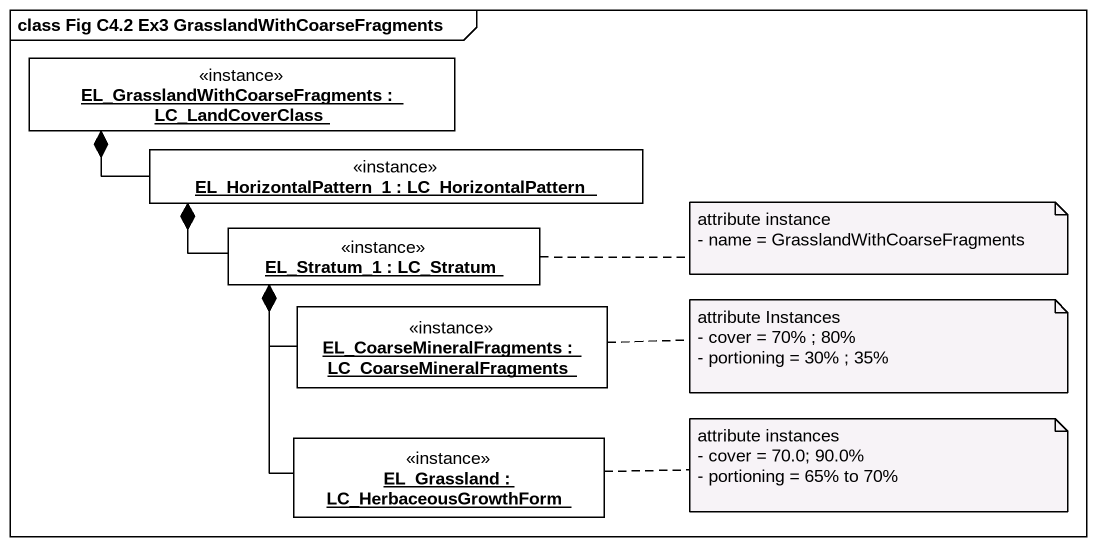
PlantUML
@startuml
mainframe class Fig C4.2 Ex3 GrasslandWithCoarseFragments
hide circle
hide empty members
object "EL_GrasslandWithCoarseFragments : LC_LandCoverClass" as EL_GrasslandWithCoarseFragme <<instance>> #FFFFFF
object "EL_HorizontalPattern_1 : LC_HorizontalPattern" as EL_HorizontalPattern_1 <<instance>> #FFFFFF
object "EL_Stratum_1 : LC_Stratum" as EL_Stratum_1 <<instance>> #FFFFFF
object "EL_CoarseMineralFragments : LC_CoarseMineralFragments" as EL_CoarseMineralFragments <<instance>> #FFFFFF
object "EL_Grassland : LC_HerbaceousGrowthForm" as EL_Grassland <<instance>> #FFFFFF
EL_HorizontalPattern_1 -left-* EL_GrasslandWithCoarseFragme
EL_Stratum_1 -up-* EL_HorizontalPattern_1
EL_CoarseMineralFragments -up-* EL_Stratum_1
EL_Grassland -up-* EL_Stratum_1
note right of EL_Stratum_1
  attribute instance
  - name = GrasslandWithCoarseFragments
end note
note right of EL_CoarseMineralFragments
  attribute Instances
  - cover = 70% ; 80%
  - portioning = 30% ; 35%
end note
note right of EL_Grassland
  attribute instances
  - cover = 70.0; 90.0%
  - portioning = 65% to 70%
end note
@enduml
